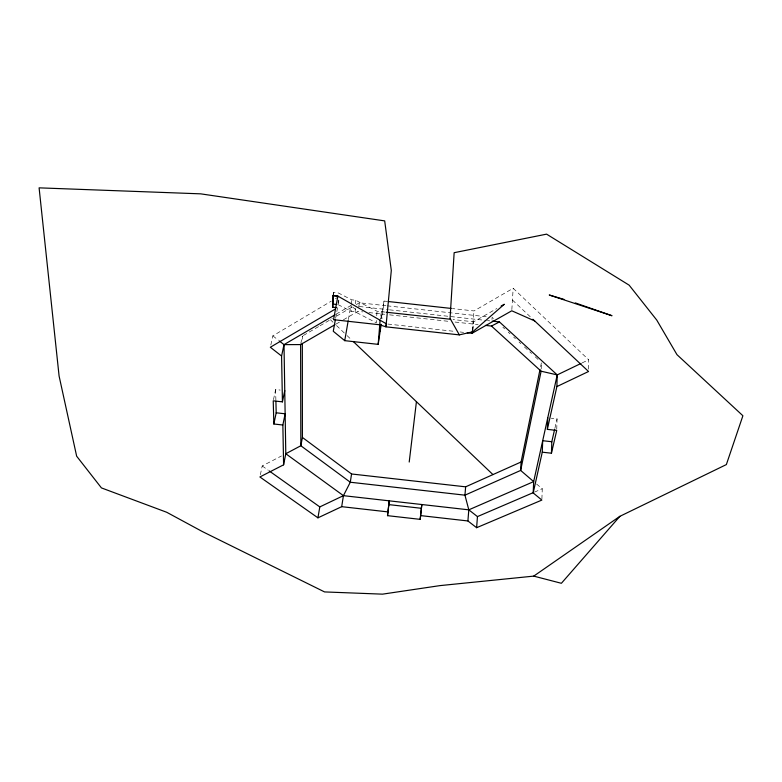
<?xml version="1.0" encoding="UTF-8"?>
<svg xmlns="http://www.w3.org/2000/svg" width="782" height="782" viewBox="0 0 782 782"><rect width="100%" height="100%" fill="white"/><g stroke="black" fill="none" stroke-linecap="round" stroke-linejoin="round"><path stroke-width="0.59" stroke-dasharray="3.91 2.93" d="M588.572 369.153L588.651 359.759L513.168 288.284L474 310.933L452.397 308.567M333.484 294.794L333.533 292.468L338.43 293.006L351.656 299.799L355.683 300.249L377.012 311.216L385.037 312.096M338.137 303.465L338.235 299.975M556.755 429.259L557.058 418.859L551.242 418.214M541.897 498.945L542.268 488.77L536.247 483.765M376.455 320.473L376.318 322.79L355.184 311.852L351.196 311.412L351.421 305.606M351.47 304.452L351.656 299.799M541.193 369.026L541.447 362.525L540.479 367.257M355.184 311.852L355.331 308.372M355.536 303.729L355.683 300.249M376.738 315.85L377.012 311.216M511.848 309.594L513.168 288.284M380.951 318.636L381.401 311.695L380.277 319.164M387.598 301.451L383.991 301.05L382.056 318.509M491.966 319.525L492.122 317.365L493.921 319.007M472.25 330.933L474 310.933M472.895 330.659L473.667 321.803L496.902 308.499M472.533 329.838L473.667 321.803L453.032 319.545M381.362 318.587L383.991 301.05M358.694 307.062L359.407 302.781L385.956 305.694M348.381 319.603L350.805 305.576L336.192 314.12M335.615 318.323L337.912 305.664M338.293 303.572L338.87 300.405M333.152 294.531L333.533 292.468M300.826 343.523L302.321 336.084L302.321 340.972M260.357 474.762L262.205 465.955L281.5 455.955M273.465 399.7L275.626 389.563L280.191 390.071M270.836 344.97L272.85 335.859L331.285 301.138M554.956 428.008L557.058 418.859M335.458 298.665L338.596 296.798M303.357 335.478L318.948 326.387M319.994 325.781L332.458 318.499M336.602 316.084L352.154 307.013M356.299 304.589L359.407 302.781M336.074 324.051L342.33 320.425M343.376 319.818L357.98 311.363L362.828 311.901M582.15 362.897L588.651 359.759M534.438 492.132L542.268 488.77M387.158 305.83L487.303 316.837M359.27 306.505L388.292 309.692M389.504 309.828L486.15 320.454M487.362 320.591L489.776 320.855M368.899 312.565L384.676 314.305M389.534 314.843L450.217 321.519M455.065 322.057L478.125 324.589M387.872 324.061L455.202 331.441M460.021 331.969L463.628 332.37M338.107 304.628L351.196 311.412M262.205 465.955L268.167 470.187M272.85 335.859L278.431 340.248M352.604 307.023L357.98 311.363M502.885 327.218L504.683 328.86M508.271 332.145L510.059 333.787M513.647 337.071L515.446 338.714M519.033 341.998L520.822 343.64M524.409 346.925L528.896 351.03M529.795 351.851L531.584 353.493M535.171 356.778L539.658 360.883M512.435 300.044L531.115 317.58M330.385 319.711L333.015 322.223M336.534 325.566L346.191 334.774M347.071 335.605L351.46 339.789M275.626 389.563L275.88 400.013"/><path stroke-width="1.17" d="M336.573 307.619L332.682 307.189L332.956 295.557L337.863 296.095L386.386 323.816L385.946 326.827L459.327 334.882L472.797 331.763L504.302 304.266L501.125 306.085M332.682 307.189L333.484 294.794M387.52 515.661L389.26 500.842L387.52 515.661L420.178 519.356L421.821 504.527L420.618 515.602L467.91 520.959L476.619 527.703L541.858 500.079L533.197 492.934L542.268 452.182L551.447 453.208L556.725 430.413L547.351 429.367L556.882 386.572L557.224 374.901L499.444 321.92L492.191 321.119M551.447 453.208L551.809 441.732L554.692 429.152M547.351 429.367L547.752 417.823M542.268 452.182L542.698 440.706L551.809 441.732M533.197 492.934L533.666 481.614L557.224 374.901L581.065 363.415M539.991 369.632L521.086 461.976L520.656 470.432L533.666 481.614L468.799 509.835L343.425 495.661L285.792 453.736L284.003 344.637L279.36 340.981M335.4 319.496L333.269 331.275L344.745 340.659L378.185 344.363L380.111 320.229M380.13 331.353L380.58 324.422M476.619 527.703L477.45 516.599L468.799 509.835L464.948 495.172L465.642 486.834L521.086 461.976M467.91 520.959L468.799 509.835M420.178 519.356L420.618 515.602M409.211 462.035L416.425 401.684M467.235 332.761L472.045 333.288L472.367 330.991M378.185 344.363L381.186 324.344M302.409 437.441L351.558 473.98L350.287 482.23L343.425 495.661L341.695 506.668L317.932 517.84L259.888 476.961L283.602 464.821L285.792 453.736L300.845 445.74L302.409 437.441L302.331 343.415M317.932 517.84L319.799 506.912L343.425 495.661M344.745 340.659L348.185 320.776M283.602 464.821L282.859 425.007L285.137 413.795L276.193 412.798L275.909 401.176M282.859 425.007L273.847 424L273.231 400.824L282.429 401.86L284.756 390.58M485.407 325.39L491.477 326.055L541.105 371.206L520.656 470.432L464.948 495.172L350.287 482.23L300.845 445.74L300.611 344.588L335.028 324.657M273.847 424L276.193 412.798M282.429 401.86L281.579 356.025L284.003 344.637L335.146 314.726M459.327 334.882L450.061 318.401L454.147 252.694L546.579 234.141L629.148 285.166L656.763 320.092L676.968 354.657L742.9 415.741L726.361 464.576L619.891 516.316L561.388 583.294L533.735 576.119L440.002 585.61L382.525 594.154L324.559 591.925L202.284 531.516L166.703 512.269L101.435 487.909L76.656 456.199L59.09 376.025L39.1 187.846L200.7 193.848L384.685 220.886L391.303 270.425L385.946 326.827L379.426 324.745L333.552 319.691L337.863 296.095L332.956 295.704M533.735 576.119L619.891 516.316M335.439 308.958L270.328 347.247L281.579 356.025M472.045 333.288L511.78 310.786L534.673 320.923M491.477 326.055L499.444 321.92M556.882 386.572L588.553 371.499L532.894 319.252M477.45 516.599L533.324 492.611M284.003 344.637L300.611 344.588M388.791 301.578L451.194 308.431M333.249 304.1L336.886 304.501M386.259 312.233L450.598 319.271M351.558 473.98L465.642 486.834M388.937 504.625L421.381 508.3M341.695 506.668L387.833 511.887M541.105 371.206L557.224 374.901M563.969 299.369L549.238 295L612.003 315.733L575.337 302.927M269.155 470.901L319.799 506.912M353.21 341.46L492.943 474.586"/></g></svg>
